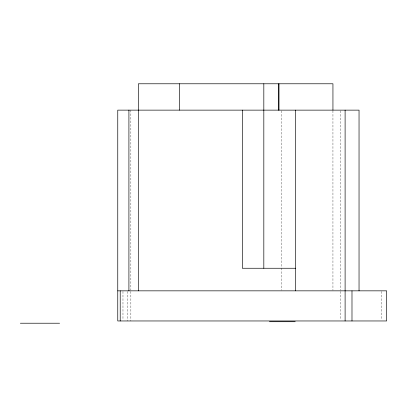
<?xml version="1.0" encoding="UTF-8"?>
<svg xmlns="http://www.w3.org/2000/svg" width="407" height="407" viewBox="0 0 407 407"><rect width="100%" height="100%" fill="white"/><g stroke="black" fill="none" stroke-linecap="round" stroke-linejoin="round"><path stroke-width="0.31" stroke-dasharray="2.04 1.53" d="M381.374 291.468L381.374 319.704M340.471 110.77L340.471 290.206M340.471 291.468L340.471 319.704M332.941 110.77L332.941 290.206M281.624 110.77L281.624 267.384M281.624 268.015L281.624 290.206M130.856 110.134L130.856 290.206M130.856 291.468L130.856 320.96M127.477 291.468L127.477 320.96M122.97 291.468L122.97 319.704"/><path stroke-width="0.61" d="M295.665 268.254L242.318 268.254L242.318 110.134M117.76 290.842L386.65 290.842L386.65 320.96L117.76 320.96L117.76 110.134L359.04 110.134L359.04 290.842M269.454 321.723L295.217 321.723M20.35 323.219L59.595 323.219M351.989 290.842L351.989 320.96M345.105 110.134L345.105 320.96M332.941 110.134L332.941 83.781L138.38 83.781L138.37 290.842M295.665 110.134L295.665 290.842M263.822 83.781L263.822 268.254M179.385 83.781L179.385 110.134M128.912 110.134L128.912 290.842M120.213 290.842L120.213 320.96M278.851 110.134L278.851 83.781L278.846 110.134"/></g></svg>
